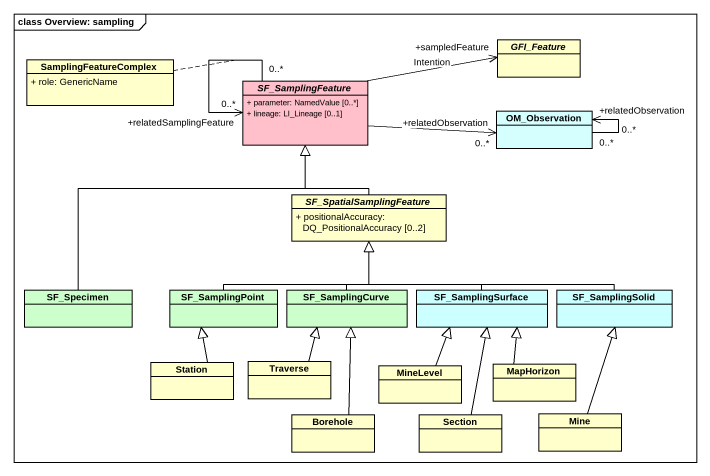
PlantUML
@startuml
mainframe class Overview: sampling
hide circle
hide empty members
skinparam classAttributeIconSize 0
abstract class GFI_Feature
class SamplingFeatureComplex {
  + role: GenericName
}
abstract class SF_SamplingFeature #FFC0CB {
  + parameter: NamedValue [0..*]
  + lineage: LI_Lineage [0..1]
}
class OM_Observation #D5FFFF
abstract class SF_SpatialSamplingFeature {
  + positionalAccuracy: DQ_PositionalAccuracy [0..2]
}
class SF_Specimen #CCFFCC
class SF_SamplingPoint #CCFFCC
class SF_SamplingCurve #CCFFCC
class SF_SamplingSurface #CCFFFF
class SF_SamplingSolid #CCFFFF
class Station
class Traverse
class MineLevel
class MapHorizon
class Borehole
class Section
class Mine
SF_SamplingFeature -right-> "+sampledFeature" GFI_Feature : Intention
SF_SamplingFeature "0..*" --> "+relatedSamplingFeature\n0..*" SF_SamplingFeature
(SF_SamplingFeature, SF_SamplingFeature) .. SamplingFeatureComplex
SF_SamplingFeature -right-> "+relatedObservation\n0..*" OM_Observation
OM_Observation "0..*" --> "+relatedObservation\n0..*" OM_Observation
SF_SpatialSamplingFeature -up-|> SF_SamplingFeature
SF_Specimen -up-|> SF_SamplingFeature
SF_SamplingPoint -up-|> SF_SpatialSamplingFeature
SF_SamplingCurve -up-|> SF_SpatialSamplingFeature
SF_SamplingSurface -up-|> SF_SpatialSamplingFeature
SF_SamplingSolid -left-|> SF_SpatialSamplingFeature
Station -up-|> SF_SamplingPoint
Traverse -up-|> SF_SamplingCurve
MineLevel -up-|> SF_SamplingSurface
MapHorizon -up-|> SF_SamplingSurface
Borehole -up-|> SF_SamplingCurve
Section -up-|> SF_SamplingSurface
Mine -up-|> SF_SamplingSolid
@enduml
